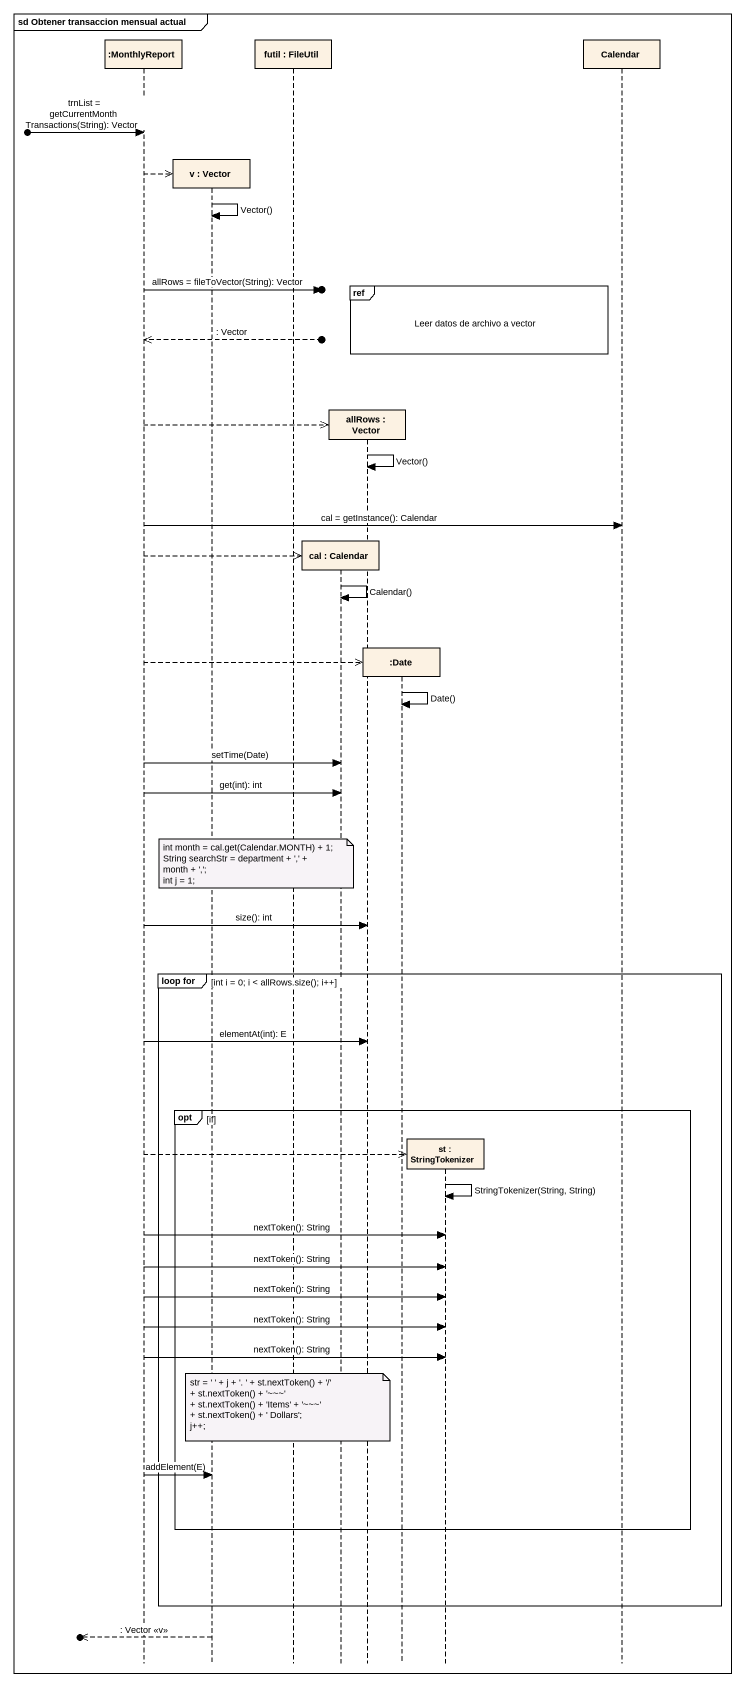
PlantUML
@startuml
mainframe sd Obtener transaccion mensual actual
hide footbox
participant ":MonthlyReport" as MonthlyReport
participant "v : Vector" as v
participant "futil : FileUtil" as futil
participant "cal : Calendar" as cal
participant "allRows : Vector" as allRows
participant ":Date" as Date
participant "st : StringTokenizer" as st
participant Calendar

[o-> MonthlyReport : trnList = getCurrentMonthTransactions(String): Vector
MonthlyReport -->> v **
v -> v : Vector()
ref over allRows, Date, st : Leer datos de archivo a vector
MonthlyReport ->o] : allRows = fileToVector(String): Vector
MonthlyReport <<--o] : : Vector
MonthlyReport -->> allRows **
allRows -> allRows : Vector()
MonthlyReport -> Calendar : cal = getInstance(): Calendar
MonthlyReport -->> cal **
cal -> cal : Calendar()
MonthlyReport -->> Date **
Date -> Date : Date()
MonthlyReport -> cal : setTime(Date)
MonthlyReport -> cal : get(int): int
note over futil
  int month = cal.get(Calendar.MONTH) + 1;
  String searchStr = department + ',' + month + ',';
  int j = 1;
end note
MonthlyReport -> allRows : size(): int
group loop for [int i = 0; i < allRows.size(); i++]
  MonthlyReport -> allRows : elementAt(int): E
  opt if
    MonthlyReport -->> st **
    st -> st : StringTokenizer(String, String)
    MonthlyReport -> st : nextToken(): String
    MonthlyReport -> st : nextToken(): String
    MonthlyReport -> st : nextToken(): String
    MonthlyReport -> st : nextToken(): String
    MonthlyReport -> st : nextToken(): String
    note over futil
      str = ' ' + j + '. ' + st.nextToken() + '/'
      + st.nextToken() + '~~~'
      + st.nextToken() + 'Items' + '~~~'
      + st.nextToken() + ' Dollars';
      j++;
    end note
    MonthlyReport -> v : addElement(E)
  end
end
[o<<-- v : : Vector <<v>>
@enduml
